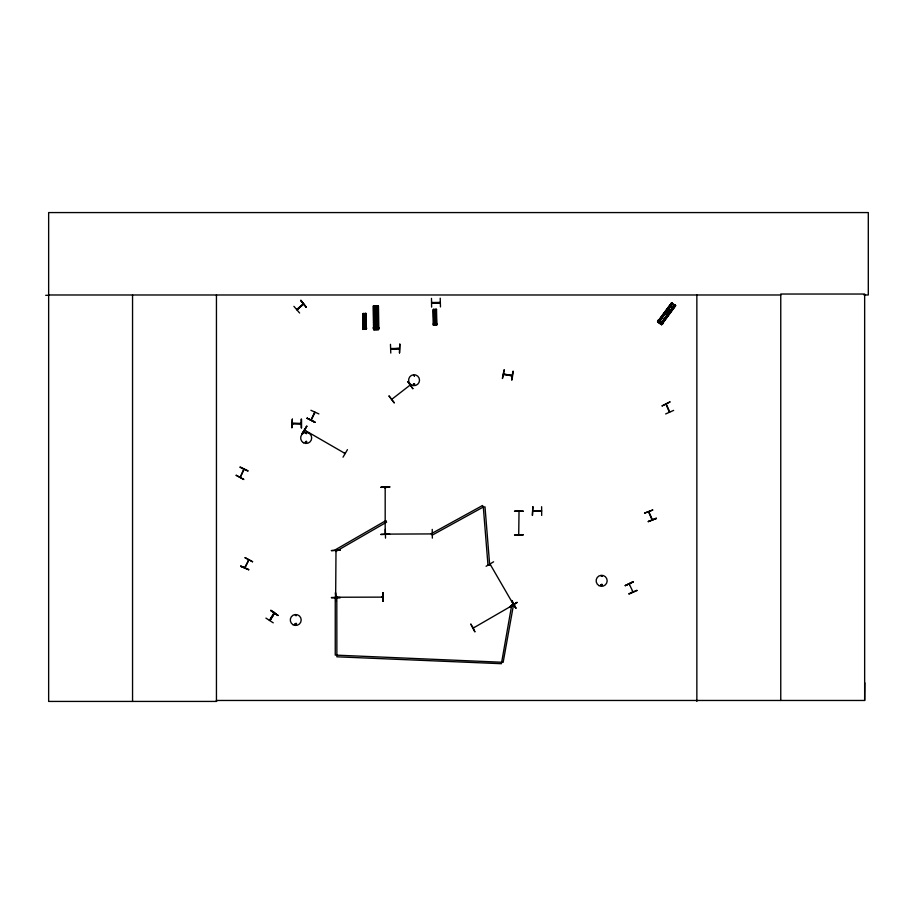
<?xml version="1.0" encoding="UTF-8"?>
<svg xmlns="http://www.w3.org/2000/svg" width="914" height="914" viewBox="0 0 914 914"><rect width="100%" height="100%" fill="white"/><g stroke="black" fill="none" stroke-linecap="round" stroke-linejoin="round"><path stroke-width="1.37" d="M864.027 294.982L868.3 294.982L868.3 212.574L48.648 212.574L48.648 701.426L216.572 701.426L216.458 700.467L864.655 700.467L864.781 682.792M304.613 430.174L305.459 430.597L304.808 429.831M629.186 583.955L632.979 591.838L632.225 591.095M652.345 519.632L648.849 511.749M669.756 411.963L666.26 404.079M269.459 620.378C280.929 600.692 269.299 623.794 269.813 619.658M335.644 550.571L335.964 551.542L335.952 550.571M385.091 487.528L385.16 488.202M305.71 433.282L306.578 433.647L305.79 433.19M305.322 442.022C307.515 439.463 306.624 444.535 305.413 442.227M305.573 442.022C307.138 440.057 306.441 444.147 305.664 441.885M294.902 624.068C298.41 621.543 295.348 626.558 295.188 624.628M296.159 615.568L295.325 615.213L296.113 615.67M295.176 623.919C296.456 625.919 296.113 622.571 295.371 623.702M391.649 399.429L410.123 385.08M413.277 384.28C416.258 381.824 413.082 387.433 413.676 383.594M414.59 384.28C412.751 386.108 414.419 382.052 414.43 384.645M602.063 576.38L601.184 576.14L602.132 576.266M601.058 584.88C602.623 583.098 601.88 586.617 601.149 585.017M504.105 369.93L502.426 378.499L504.231 369.942M512.171 375.825L503.683 374.123L504.585 374.569M511.166 375.677L512.228 375.437M511.657 379.916L512.868 371.267M511.977 379.961L513.302 371.335M474.046 627.552L473.338 628.055M513.634 604.737L512.891 603.663L513.12 604.645M385.525 488.202L385.491 487.436M311.011 419.903L314.724 412.1M314.999 412.431L311.251 420.12M244.038 469.568L240.256 477.245M244.724 567.605L248.711 560.065M248.402 560.933L248.471 559.848M248.745 560.179L244.975 567.857M376.248 328.137L376.408 329.234M244.701 567.731L245.512 566.943M269.504 620.298L270.178 619.898M414.476 375.905L413.734 375.323L414.373 375.974M296.696 309.538L297.747 309.149M302.671 304.316L303.299 303.836M376.397 328.354L375.745 328.309M310.909 410.283L318.86 413.928M240.165 466.974L248.025 470.79M243.707 469.236L240.336 477.154M240.69 566.337L248.768 569.696L240.702 566.303M252.55 561.802L244.883 557.586L252.607 561.687M666.02 404.388L669.334 412.077M629.426 584.72L629.586 583.989M390.678 348.554L399.418 348.371M431.579 302.58L432.425 302.534M385.479 533.605L386.462 533.902L385.182 534.027L385.182 487.436M381.744 596.831L382.715 596.831M292.354 423.376L293.405 423.776M300.123 423.376L301.094 423.376L292.446 423.376L301.094 423.776L292.377 423.73M532.885 510.915L541.442 511.314M392.015 399.258L391.718 399.418M302.146 433.567L306.853 426.198L302.111 433.544M302.477 433.75L306.75 426.13M305.47 430.208L304.75 430.254M343.036 457.171L347.457 449.642M489.744 564.144L490.487 564.829L489.995 563.995M269.847 620.412L274.463 613.271M265.917 618.093L273.252 622.834M269.767 620.457L274.406 613.305M657.612 321.819L671.653 302.785L657.52 321.762L658.754 322.676M671.836 302.922L657.794 321.957L661.599 324.744L675.617 305.687M657.989 322.105L672.03 303.06M658.057 322.151L672.11 303.128M659.051 321.157L672.247 303.219M672.487 303.402L658.446 322.436L672.555 303.448M659.588 321.557L671.881 304.682M659.028 322.848L660.102 323.636M660.445 323.887L672.75 307.024M674.646 304.968L660.605 324.002L674.715 305.013M660.833 324.173L674.955 305.196M675.08 305.287L661.051 324.333L675.172 305.356M661.325 324.539L675.355 305.493M661.508 324.676L675.549 305.63M296.799 309.389L303.197 303.882M303.437 304.168L296.936 309.789L303.562 304.134M431.614 302.934L440.331 302.9M336.809 597.162L336.878 656.8L501.409 663.701L511.794 604.691L513.474 604.988L503.157 662.296L335.244 655.098L335.244 596.865L336.946 596.865L335.952 597.333M432.253 533.913L385.491 534.119M382.726 597.128L335.952 597.242M513.611 604.828L512.834 604.714M293.931 306.35L299.598 312.999M394.208 402.777L388.918 395.831L394.163 402.811M602.2 585.44C598.43 585.326 604.291 583.018 601.652 585.668M486.099 566.28L493.606 561.813M490.098 564.852L490.041 564.075L513.337 604.314M470.927 624.136L474.96 631.905L470.824 624.205M473.818 627.335L473.064 627.781M509.544 606.885L517.084 602.475M509.715 607.159L517.027 602.36L509.738 607.193M513.634 604.702L473.395 627.987M673.629 410.386L665.655 413.951M652.687 510.001L644.519 513.131L652.71 510.058M656.412 518.501L648.22 521.563L656.401 518.466M648.266 521.677L656.241 518.112M625.279 585.543L633.276 582.035M625.302 585.6L633.139 581.692L625.336 585.657M628.889 593.757L636.887 590.25M629.015 594.054L637.035 590.581M304.945 429.911L305.527 430.288M304.693 430.163L345.115 453.504M431.762 302.534L440.308 302.397L439.44 302.911M336.135 596.785L336.798 596.785M511.989 375.791L503.717 374.489M431.488 298.375L431.614 307.104M440.217 298.181L440.468 306.921M431.728 303.094L440.32 302.797M390.781 353.078L390.472 344.349M378.385 305.893L373.335 305.962L373.586 329.623L378.636 329.543L378.385 305.893L378.533 329.543M373.7 308.361L378.065 308.315M373.712 309.96L378.088 309.915M433.419 311.08L436.332 311.046M373.746 312.359L378.11 312.314M433.43 312.142L436.344 312.108M365.189 313.525L366.206 313.513L366.308 329.291L363.018 329.337L362.915 313.559L365.988 313.525L366.148 329.291M373.757 314.496L378.122 314.45M433.442 313.742L436.355 313.719M363.087 315.159L366 315.124M433.453 315.17L436.366 315.136M363.098 316.233L366.011 316.198M373.78 316.895L378.156 316.85M433.476 316.77L436.389 316.735M363.121 317.832L366.034 317.798M363.132 319.249L366.046 319.226M363.144 320.848L366.057 320.825M433.556 323.636L436.469 323.602M433.076 324.093L436.961 324.047M373.906 327.189L378.27 327.143M363.224 327.726L366.137 327.692M373.186 327.898L379.002 327.829M362.744 328.183L366.628 328.137M373.186 328.08L379.002 328.012M362.744 328.297L366.628 328.263M375.757 329.611L376.454 329.6M380.967 487.253L389.707 487.196M432.231 529.389L432.345 538.129M432.071 533.559L431.282 533.913L432.253 533.605M380.967 534.267L389.707 534.084L380.967 534.587M385.514 538.129L385.331 529.389M335.998 550.754L335.655 597.345M383.183 592.603L383.195 601.343M382.6 596.796L381.755 597.139M331.439 597.482L340.168 597.436M381.846 597.139L382.635 597.128M331.439 597.813L340.168 597.79M335.975 601.343L335.472 592.615L335.861 601.343M523.242 511.314L514.502 511.154L523.242 511.132M523.242 534.816L514.513 535.033L523.242 534.759M45.7 295.325L48.648 295.313M48.648 294.982L780.762 294.982M301.094 419.16L301.209 427.901M541.625 506.699L541.682 515.439M532.976 510.915L541.625 510.915M399.292 348.348L390.838 349.068L399.429 348.874M398.573 348.725L398.515 348.885M503.683 374.123L512.057 375.357M490.144 564.898L489.79 564.326M519.026 511.383L518.718 534.724M307.115 418.292L315.033 421.982M240.016 467.305L247.888 471.076M240.873 565.96L248.745 569.73M659.52 322.836L660.605 322.391M335.952 596.362L335.952 597.128M344.509 452.807L345.184 453.15M344.361 453.07L345.046 453.458M270.704 610.643L277.993 615.453M671.562 302.717L675.64 305.699M670.408 304.853L673.926 307.447M669.459 306.144L672.978 308.738M668.031 308.075L671.55 310.669M666.763 309.789L670.282 312.382M665.335 311.72L668.854 314.313M659.234 320.014L662.753 322.608M658.24 320.14L662.924 323.59M658.126 320.288L662.81 323.739M385.479 533.239L385.182 534.027M335.998 596.545L335.621 597.219M300.592 300.603L306.35 307.173M511.543 600.692L515.953 608.233M652.082 519.883L648.609 512.057M436.309 309.423L436.481 325.213L436.149 309.435M435.955 309.435L436.252 325.213M435.738 309.435L435.944 325.213M435.475 325.224L434.584 325.224M434.367 325.247L434.196 309.469L434.356 325.247M433.967 309.469L434.104 325.247M433.739 309.469L433.796 325.247M433.613 309.469L433.727 325.247M433.396 309.469L433.567 325.247M377.996 305.893L378.293 329.543M377.893 314.245L377.802 305.893L377.802 314.245M377.425 305.893L377.619 314.245M377.631 317.032L377.768 328.16M376.842 305.904L376.956 314.256M376.968 317.032L377.105 328.172M376.774 329.566L375.448 329.577M374.843 305.95L374.957 314.29M374.877 317.078L375.083 328.206M374.569 305.95L374.82 329.6M374.477 305.95L374.774 329.611M374.18 305.95L374.443 328.217M374.02 305.95L374.249 329.611M373.906 305.962L374.169 329.611M373.712 305.962L373.929 329.611M373.438 305.962L373.7 329.623M365.829 313.513L365.931 329.291M365.646 313.513L365.749 329.303M365.44 313.525L365.589 329.303M365.257 313.525L365.372 329.303M363.863 313.548L363.966 329.326M363.635 313.548L363.783 329.337M363.429 313.559L363.658 329.337M363.304 313.559L363.406 329.337M363.098 313.559L363.246 329.337M382.817 592.615L382.875 601.343M335.952 550.662L335.952 551.45M864.655 700.467L864.655 294.034L780.762 294.034L780.762 700.467M696.856 294.982L696.856 701.426M301.54 419.16L301.54 427.901M216.447 294.982L216.447 701.426M132.553 294.982L132.553 701.426M363.966 319.877C364.789 322.345 365.874 318.106 363.966 319.877M375.014 315.433C376.248 319.123 377.87 312.782 375.014 315.433M434.299 315.787C435.11 318.255 436.195 314.028 434.299 315.787M666.912 311.697C667.677 315.513 670.065 309.412 666.912 311.697M307.161 418.178L314.85 422.359L307.161 418.178M236.189 475.291L243.855 479.507L236.178 475.314M270.898 610.335L277.982 615.476L270.898 610.335M300.912 300.329L306.259 307.253L300.912 300.329M407.758 381.572L412.854 388.667L407.758 381.572M511.851 600.509L515.85 608.29L511.817 600.532M385.754 520.694L335.324 549.805L336.169 551.279L386.599 522.168L385.754 520.694M482.489 505.545L431.465 533.605L432.276 535.09L483.312 507.03L485.003 506.893L489.676 564.943L487.985 565.081L483.312 507.03L482.489 505.545M669.928 401.943L662.124 405.896L669.928 401.943M399.818 344.144L399.509 352.895L399.818 344.144M436.538 309.423L433.167 309.48L433.339 325.258L436.709 325.201L436.526 309.423M389.695 486.831L380.967 487.379L389.695 486.831M340.168 550.057L331.428 550.594L340.168 550.057M292.354 419.16L291.874 427.901L292.297 419.16M532.885 506.699L532.405 515.439L532.828 506.699M435.704 325.213L435.59 309.435L435.681 325.213M378.053 329.554L377.928 317.021L377.95 329.554M377.482 329.554L377.231 305.904L377.402 329.554M303.402 442.719A5.53 5.53 0 0 0 311.697 437.932A5.53 5.53 0 0 0 303.402 433.156A5.53 5.53 0 0 0 303.402 442.719M598.887 585.577A5.53 5.53 0 0 0 607.17 580.801A5.53 5.53 0 0 0 598.887 576.014A5.53 5.53 0 0 0 598.887 585.577M293.017 624.719A5.461 5.461 0 0 0 301.197 619.989A5.461 5.461 0 0 0 293.017 615.259A5.461 5.461 0 0 0 293.017 624.719M411.334 384.92A5.461 5.461 0 0 0 419.526 380.201A5.461 5.461 0 0 0 411.334 375.471A5.461 5.461 0 0 0 411.334 384.92"/></g></svg>
